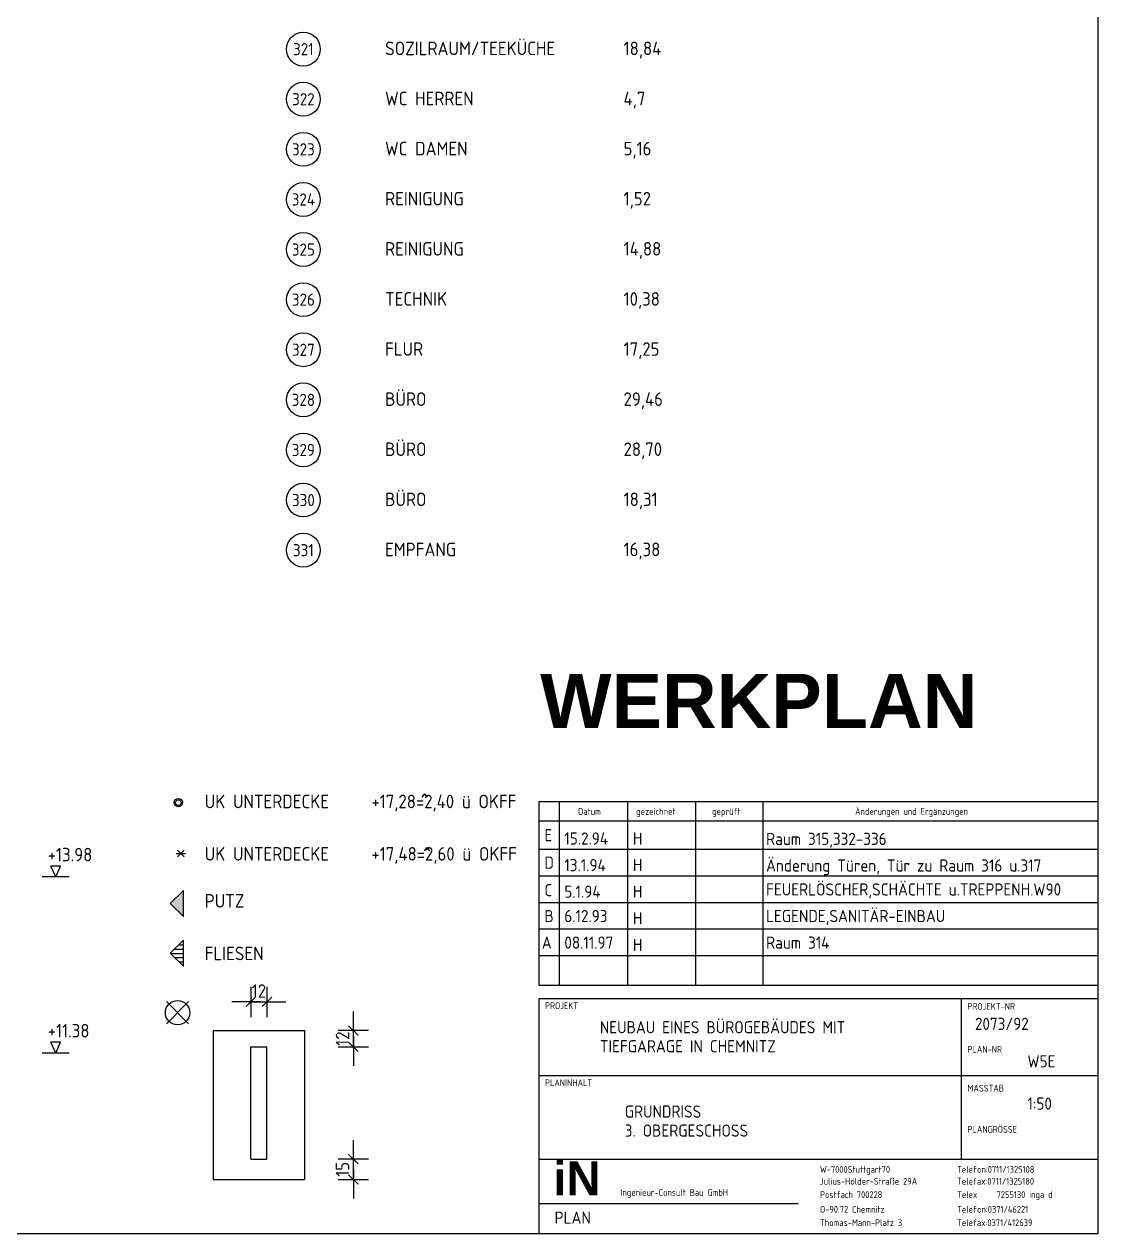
# Model space of a CAD drawing. Header units: metres. Extents: x 1708.2 to 1780.4, y 2407.4 to 2451.7.
# Drawn here: x 1764.53 to 1780.39, y 2407.37 to 2425.24 of the extents above; entities that cross this region are included whole.
import ezdxf
from ezdxf.enums import TextEntityAlignment as Align

# ---------------------------------------------------------------- set-up
doc = ezdxf.new("R2010")
doc.units = ezdxf.units.M
doc.header["$LTSCALE"] = 0.02
doc.header["$MEASUREMENT"] = 0
for name, color, linetype in [('BEM', 7, 'Continuous'), ('RAHMEN', 7, 'Continuous'), ('RAHMEN-TEXT', 7, 'Continuous')]:
    doc.layers.add(name, color=color, linetype=linetype)
doc.styles.add('SIMPLEX', font='isocp.shx')
doc.styles.add('SS', font='swissbo.ttf', dxfattribs={"height": 0.12})
doc.dimstyles.new('SIMPLEX 1', dxfattribs={"dimscale": 2, "dimtxt": 0.1, "dimasz": 0.07, "dimexe": 0.05, "dimexo": 0.05, "dimgap": 0.03, "dimtad": 1, "dimzin": 0, "dimdsep": 46, "dimtxsty": 'SIMPLEX', "dimblk": 'MCAD', "dimcen": 0.05, "dimdle": 0.05, "dimse1": 1, "dimse2": 1, "dimadec": 0, "dimazin": 0, "dimtfac": 1, "dimtix": 1, "dimtmove": 2, "dimatfit": 3, "dimfxl": 1, "dimtolj": 1, "dimtzin": 0, "dimarcsym": 1})

# ---------------------------------------------------------------- blocks, each defined once
blk = doc.blocks.new('MCAD')
at = {"color": 0}
for p, q in [((0, 1.6), (0, -1.6)), ((1.07, 0), (-1.07, 0)), ((0.5, 0.5), (-0.5, -0.5))]:
    blk.add_line(p, q, dxfattribs=at)
blk = doc.blocks.new('*D393')
at = {"layer": 'BEM', "color": 0, "lineweight": -2, "transparency": 16777216}
for p, q in [((1767.738, 2410.798), (1767.598, 2410.798)), ((1767.878, 2410.798), (1768.118, 2410.798)), ((1768.258, 2410.798), (1768.398, 2410.798))]:
    blk.add_line(p, q, dxfattribs=at)
at = {"layer": 'Defpoints', "color": 0, "transparency": 16777216}
for p in [(1768.118, 2410.798), (1767.878, 2410.135), (1768.118, 2410.135)]:
    blk.add_point(p, dxfattribs=at)
at = {"layer": 'BEM', "color": 0, "lineweight": -2, "transparency": 16777216, "xscale": 0.14, "yscale": 0.14, "zscale": 0.14}
blk.add_blockref('MCAD', (1767.878, 2410.798), dxfattribs=at)
at = {"layer": 'BEM', "color": 0, "lineweight": -2, "transparency": 16777216, "xscale": 0.14, "yscale": 0.14, "zscale": 0.14, "rotation": 180}
blk.add_blockref('MCAD', (1768.118, 2410.798), dxfattribs=at)
at = {"layer": 'BEM', "color": 0, "transparency": 16777216, "insert": (1767.998, 2410.958), "char_height": 0.2, "attachment_point": 5, "style": 'SIMPLEX'}
blk.add_mtext('\\A1;12', dxfattribs=at)
blk = doc.blocks.new('*D394')
at = {"layer": 'BEM', "color": 0, "lineweight": -2, "transparency": 16777216}
for p, q in [((1769.393, 2410.515), (1769.393, 2410.655)), ((1769.393, 2410.135), (1769.393, 2410.375)), ((1769.393, 2409.995), (1769.393, 2409.855))]:
    blk.add_line(p, q, dxfattribs=at)
at = {"layer": 'Defpoints', "color": 0, "transparency": 16777216}
for p in [(1768.673, 2410.375), (1769.393, 2410.375), (1768.118, 2410.135)]:
    blk.add_point(p, dxfattribs=at)
at = {"layer": 'BEM', "color": 0, "lineweight": -2, "transparency": 16777216, "xscale": 0.14, "yscale": 0.14, "zscale": 0.14}
for p, rotation in [((1769.393, 2410.375), 270), ((1769.393, 2410.135), 90)]:
    blk.add_blockref('MCAD', p, dxfattribs=dict(at, rotation=rotation))
at = {"layer": 'BEM', "color": 0, "transparency": 16777216, "insert": (1769.233, 2410.255), "char_height": 0.2, "attachment_point": 5, "rotation": 90, "style": 'SIMPLEX'}
blk.add_mtext('\\A1;12', dxfattribs=at)
blk = doc.blocks.new('*D395')
at = {"layer": 'BEM', "color": 0, "lineweight": -2, "transparency": 16777216}
for p, q in [((1769.393, 2408.615), (1769.393, 2408.755)), ((1769.393, 2408.175), (1769.393, 2408.475)), ((1769.393, 2408.035), (1769.393, 2407.895))]:
    blk.add_line(p, q, dxfattribs=at)
at = {"layer": 'Defpoints', "color": 0, "transparency": 16777216}
for p in [(1768.118, 2408.475), (1769.393, 2408.475), (1768.673, 2408.175)]:
    blk.add_point(p, dxfattribs=at)
at = {"layer": 'BEM', "color": 0, "lineweight": -2, "transparency": 16777216, "xscale": 0.14, "yscale": 0.14, "zscale": 0.14}
for p, rotation in [((1769.393, 2408.475), 270), ((1769.393, 2408.175), 90)]:
    blk.add_blockref('MCAD', p, dxfattribs=dict(at, rotation=rotation))
at = {"layer": 'BEM', "color": 0, "transparency": 16777216, "insert": (1769.233, 2408.325), "char_height": 0.2, "attachment_point": 5, "rotation": 90, "style": 'SIMPLEX'}
blk.add_mtext('\\A1;15', dxfattribs=at)

msp = doc.modelspace()

# ---------------------------------------------------------------- hatches: boundary and pattern name
at = {"layer": 'RAHMEN-TEXT'}
h = msp.add_hatch(color=256, dxfattribs=at)
h.dxf.hatch_style = 1
h.paths.add_polyline_path([(1766.88429, 2412.33671), (1766.7935, 2412.35384), (1766.76397, 2412.32465), (1766.76397, 2412.17632), (1766.88429, 2412.05735)])
h.paths.add_polyline_path([(1766.88429, 2412.44362), (1766.7935, 2412.35384), (1766.88429, 2412.33671)])
h.paths.add_polyline_path([(1766.76397, 2412.32465), (1766.68897, 2412.25048), (1766.76397, 2412.17632)])
h = msp.add_hatch(dxfattribs=at)
h.set_pattern_fill('ANSI31', color=256, scale=0.5, angle=135)
h.set_pattern_definition([(180, (1.850766, -1.98601), (-7e-18, -0.0625), [])])
h.paths.add_polyline_path([(1766.88429, 2411.60401), (1766.7935, 2411.62115), (1766.76397, 2411.59195), (1766.76397, 2411.44363), (1766.88429, 2411.32466)])
h.paths.add_polyline_path([(1766.88429, 2411.71093), (1766.7935, 2411.62115), (1766.88429, 2411.60401)])
h.paths.add_polyline_path([(1766.76397, 2411.59195), (1766.68897, 2411.51779), (1766.76397, 2411.44363)])

# ---------------------------------------------------------------- linework, layer by layer
at = {"layer": 'RAHMEN'}
msp.add_lwpolyline([(1780.38595, 2407.37329), (1708.20146, 2407.37329), (1708.20146, 2451.67184), (1780.38595, 2451.67184)], close=True, dxfattribs=at)
at = {"layer": 'RAHMEN-TEXT'}
for p, q in [((1770.4112, 2413.82327), (1770.45035, 2413.87256)), ((1770.48949, 2413.82327), (1770.45035, 2413.87256)), ((1772.43102, 2413.75937), (1772.43102, 2411.04036)), ((1773.44353, 2413.75937), (1773.44353, 2411.04036)), ((1774.44607, 2413.75937), (1774.44607, 2411.04036)), ((1775.43863, 2413.75937), (1775.43863, 2411.04036)), ((1772.1355, 2413.47303), (1780.38595, 2413.47303)), ((1770.4438, 2413.02681), (1770.48294, 2413.0761)), ((1770.52209, 2413.02681), (1770.48294, 2413.0761)), ((1772.1355, 2413.05237), (1780.38595, 2413.05237)), ((1766.77444, 2412.99079), (1766.91362, 2412.99079)), ((1766.79482, 2412.94158), (1766.89323, 2413.03999)), ((1766.89323, 2412.94158), (1766.79482, 2413.03999)), ((1765.06946, 2412.80311), (1764.92497, 2412.80311)), ((1764.99721, 2412.64299), (1764.92497, 2412.80311)), ((1764.99721, 2412.64299), (1765.06946, 2412.80311)), ((1765.19721, 2412.64299), (1764.79721, 2412.64299)), ((1772.1355, 2412.65975), (1780.38595, 2412.65975)), ((1766.68897, 2412.25048), (1766.88429, 2412.44362)), ((1766.88429, 2412.05735), (1766.88429, 2412.44362)), ((1766.68897, 2412.25048), (1766.88429, 2412.05735)), ((1772.1355, 2412.26714), (1780.38595, 2412.26714)), ((1772.1355, 2411.87452), (1780.38595, 2411.87452)), ((1766.68897, 2411.51779), (1766.88429, 2411.71093)), ((1766.88429, 2411.32466), (1766.88429, 2411.71093)), ((1766.68897, 2411.51779), (1766.88429, 2411.32466)), ((1772.1355, 2411.4819), (1780.38595, 2411.4819)), ((1766.63307, 2410.80333), (1766.96074, 2410.47566)), ((1766.96074, 2410.80333), (1766.63307, 2410.47566)), ((1778.37467, 2408.47584), (1778.37467, 2410.84991)), ((1767.32251, 2410.37461), (1767.32251, 2408.17461)), ((1767.32251, 2410.37461), (1768.67251, 2410.37461)), ((1768.67251, 2410.37461), (1768.67251, 2408.17461)), ((1765.06946, 2410.20311), (1764.92497, 2410.20311)), ((1764.99721, 2410.04299), (1764.92497, 2410.20311)), ((1764.99721, 2410.04299), (1765.06946, 2410.20311)), ((1765.19721, 2410.04299), (1764.79721, 2410.04299)), ((1767.87751, 2410.13461), (1768.11751, 2410.13461)), ((1767.87751, 2408.47461), (1767.87751, 2410.13461)), ((1768.11751, 2408.47461), (1768.11751, 2410.13461)), ((1772.1355, 2409.71215), (1780.38595, 2409.71215)), ((1767.87751, 2408.47461), (1768.11751, 2408.47461)), ((1772.1355, 2408.47584), (1780.38595, 2408.47584)), ((1767.32251, 2408.17461), (1768.67251, 2408.17461)), ((1775.9615, 2407.81348), (1772.1355, 2407.81348))]:
    msp.add_line(p, q, dxfattribs=at)
for points in [[(1772.1355, 2413.75937), (1780.38595, 2413.75937), (1780.38595, 2411.04036), (1772.1355, 2411.04036)], [(1772.1355, 2410.84991), (1780.38595, 2410.84991), (1780.38595, 2407.37329), (1772.1355, 2407.37329)]]:
    msp.add_lwpolyline(points, close=True, dxfattribs=at)
for centre, radius in [((1768.65494, 2424.86775), 0.25), ((1768.65494, 2424.12785), 0.25), ((1768.65494, 2423.38796), 0.25), ((1768.65494, 2422.64806), 0.25), ((1768.65494, 2421.90817), 0.25), ((1768.65494, 2421.16827), 0.25), ((1768.65494, 2420.42838), 0.25), ((1768.65494, 2419.68848), 0.25), ((1768.65494, 2418.94859), 0.25), ((1768.65494, 2418.20869), 0.25), ((1768.65494, 2417.4688), 0.25), ((1766.80853, 2413.74051), 0.06219), ((1766.80853, 2413.74051), 0.04077), ((1766.7969, 2410.6395), 0.18)]:
    msp.add_circle(centre, radius, dxfattribs=at)

# ---------------------------------------------------------------- texts
for s, height, style, p in [('SOZILRAUM/TEEKÜCHE', 0.2, 'SIMPLEX', (1769.8615, 2424.77827)), ('18,84', 0.2, 'SIMPLEX', (1773.38285, 2424.77827)), ('WC HERREN', 0.2, 'SIMPLEX', (1769.8615, 2424.03837)), ('4,7', 0.2, 'SIMPLEX', (1773.38285, 2424.03837)), ('WC DAMEN', 0.2, 'SIMPLEX', (1769.8615, 2423.29848)), ('5,16', 0.2, 'SIMPLEX', (1773.38285, 2423.29848)), ('REINIGUNG', 0.2, 'SIMPLEX', (1769.8615, 2422.55858)), ('1,52', 0.2, 'SIMPLEX', (1773.38285, 2422.55858)), ('REINIGUNG', 0.2, 'SIMPLEX', (1769.8615, 2421.81869)), ('14,88', 0.2, 'SIMPLEX', (1773.38285, 2421.81869)), ('TECHNIK', 0.2, 'SIMPLEX', (1769.8615, 2421.07879)), ('10,38', 0.2, 'SIMPLEX', (1773.38285, 2421.07879)), ('FLUR', 0.2, 'SIMPLEX', (1769.8615, 2420.3389)), ('17,25', 0.2, 'SIMPLEX', (1773.38285, 2420.3389)), ('BÜRO', 0.2, 'SIMPLEX', (1769.8615, 2419.599)), ('29,46', 0.2, 'SIMPLEX', (1773.38285, 2419.599)), ('BÜRO', 0.2, 'SIMPLEX', (1769.8615, 2418.85911)), ('28,70', 0.2, 'SIMPLEX', (1773.38285, 2418.85911)), ('BÜRO', 0.2, 'SIMPLEX', (1769.8615, 2418.11921)), ('18,31', 0.2, 'SIMPLEX', (1773.38285, 2418.11921)), ('EMPFANG ', 0.2, 'SIMPLEX', (1769.8615, 2417.37931)), ('16,38', 0.2, 'SIMPLEX', (1773.38285, 2417.37931)), ('WERKPLAN', 0.8, 'SS', (1772.15071, 2414.84238)), ('UK UNTERDECKE ', 0.2, 'SIMPLEX', (1767.19779, 2413.6576)), ('+17,28=2,40 ü OKFF', 0.2, 'SIMPLEX', (1769.6593, 2413.6576)), ('Datum', 0.1, 'SIMPLEX', (1772.71111, 2413.5602)), ('gezeichnet', 0.1, 'SIMPLEX', (1773.56915, 2413.5602)), ('geprüft', 0.1, 'SIMPLEX', (1774.69053, 2413.5602)), ('Änderungen und Ergänzungen', 0.1, 'SIMPLEX', (1776.80187, 2413.5602)), ('E', 0.18, 'SIMPLEX', (1772.21464, 2413.16931)), ('15.2.94', 0.18, 'SIMPLEX', (1772.50865, 2413.12046)), ('H', 0.18, 'SIMPLEX', (1773.52116, 2413.12046)), ('Raum 315,332-336', 0.18, 'SIMPLEX', (1775.48761, 2413.11499)), ('+13.98', 0.2, 'SIMPLEX', (1764.87949, 2412.87259)), ('UK UNTERDECKE ', 0.2, 'SIMPLEX', (1767.19779, 2412.88391)), ('+17,48=2,60 ü OKFF', 0.2, 'SIMPLEX', (1769.6593, 2412.88391)), ('D', 0.18, 'SIMPLEX', (1772.21464, 2412.76435)), ('13.1.94', 0.18, 'SIMPLEX', (1772.50865, 2412.72784)), ('H', 0.18, 'SIMPLEX', (1773.52116, 2412.72784)), ('Änderung Türen, Tür zu Raum 316 u.317', 0.18, 'SIMPLEX', (1775.48761, 2412.72237)), ('C', 0.18, 'SIMPLEX', (1772.21464, 2412.35851)), ('5.1.94', 0.18, 'SIMPLEX', (1772.50865, 2412.33523)), ('H', 0.18, 'SIMPLEX', (1773.52116, 2412.33523)), ('FEUERLÖSCHER,SCHÄCHTE u.TREPPENH.W90', 0.18, 'SIMPLEX', (1775.48761, 2412.36857)), ('PUTZ', 0.2, 'SIMPLEX', (1767.19779, 2412.18999)), ('B', 0.18, 'SIMPLEX', (1772.21464, 2411.97538)), ('6.12.93', 0.18, 'SIMPLEX', (1772.50865, 2411.97595)), ('LEGENDE,SANITÄR-EINBAU', 0.18, 'SIMPLEX', (1775.48761, 2411.97595)), ('H', 0.18, 'SIMPLEX', (1773.52116, 2411.94261)), ('FLIESEN', 0.2, 'SIMPLEX', (1767.19779, 2411.4136)), ('A', 0.18, 'SIMPLEX', (1772.17611, 2411.58333)), ('08.11.97', 0.18, 'SIMPLEX', (1772.50865, 2411.58333)), ('H', 0.18, 'SIMPLEX', (1773.52116, 2411.54999)), ('Raum 314', 0.18, 'SIMPLEX', (1775.48761, 2411.58333)), ('PROJEKT', 0.1, 'SIMPLEX', (1772.22223, 2410.69171)), ('PROJEKT-NR', 0.1, 'SIMPLEX', (1778.46183, 2410.68048)), ('NEUBAU EINES BÜROGEBÄUDES MIT', 0.18, 'SIMPLEX', (1773.03327, 2410.33363)), ('2073/92', 0.18, 'SIMPLEX', (1778.5723, 2410.38383)), ('+11.38', 0.2, 'SIMPLEX', (1764.87949, 2410.27259)), ('TIEFGARAGE IN CHEMNITZ', 0.18, 'SIMPLEX', (1773.03327, 2410.05266)), ('PLAN-NR', 0.1, 'SIMPLEX', (1778.46183, 2410.04702)), ('W5E', 0.18, 'SIMPLEX', (1779.34652, 2409.82928)), ('PLANINHALT', 0.1, 'SIMPLEX', (1772.22223, 2409.55395)), ('MASSTAB', 0.1, 'SIMPLEX', (1778.46183, 2409.47348)), ('1:50', 0.18, 'SIMPLEX', (1779.34652, 2409.20626)), ('GRUNDRISS', 0.18, 'SIMPLEX', (1773.40069, 2409.08852)), ('3. OBERGESCHOSS', 0.18, 'SIMPLEX', (1773.40069, 2408.80755)), ('PLANGRÖSSE', 0.1, 'SIMPLEX', (1778.46183, 2408.8657)), ('iN', 0.5, 'SS', (1772.34555, 2407.94308)), ('W-7000Stuttgart70', 0.1, 'SIMPLEX', (1776.28327, 2408.27376)), ('Telefon:0711/1325108', 0.1, 'SIMPLEX', (1778.30769, 2408.27376)), ('Julius-Hölder-Straße 29A', 0.1, 'SIMPLEX', (1776.28327, 2408.09981)), ('Telefax:0711/1325180', 0.1, 'SIMPLEX', (1778.30769, 2408.09981)), ('Ingenieur-Consult Bau GmbH', 0.1, 'SIMPLEX', (1773.33728, 2407.93343)), ('Postfach 700228', 0.1, 'SIMPLEX', (1776.28327, 2407.90213)), ('Telex     7255130 inga d', 0.1, 'SIMPLEX', (1778.30769, 2407.90213)), ('PLAN', 0.18, 'SIMPLEX', (1772.36466, 2407.5225)), ('O-90.72 Chemnitz', 0.1, 'SIMPLEX', (1776.28327, 2407.68469)), ('Telefon:0371/46221', 0.1, 'SIMPLEX', (1778.30769, 2407.68469)), ('Thomas-Mann-Platz 3', 0.1, 'SIMPLEX', (1776.28327, 2407.48701)), ('Telefax:0371/412639', 0.1, 'SIMPLEX', (1778.30769, 2407.48701))]:
    msp.add_text(s, height=height, dxfattribs=dict(at, style=style)).set_placement(p)
at = {"layer": 'RAHMEN-TEXT', "style": 'SIMPLEX'}
for s, p in [('321', (1768.65494, 2424.86775)), ('322', (1768.65494, 2424.12785)), ('323', (1768.65494, 2423.38796)), ('324', (1768.65494, 2422.64806)), ('325', (1768.65494, 2421.90817)), ('326', (1768.65494, 2421.16827)), ('327', (1768.65494, 2420.42838)), ('328', (1768.65494, 2419.68848)), ('329', (1768.65494, 2418.94859)), ('330', (1768.65494, 2418.20869)), ('331', (1768.65494, 2417.4688))]:
    msp.add_text(s, height=0.18, dxfattribs=at).set_placement(p, align=Align.MIDDLE)

# ---------------------------------------------------------------- dimensions: what is measured, and where the dimension line sits
at = {"layer": 'BEM'}
dim = msp.add_linear_dim(base=(1768.11751, 2410.79798), p1=(1767.87751, 2410.13461), p2=(1768.11751, 2410.13461), dimstyle='SIMPLEX 1', override={"dimdec": 0, "dimlfac": 50}, dxfattribs=at)
dim.commit()
dim.dimension.update_dxf_attribs({"geometry": '*D393', "text_midpoint": (1767.99751, 2410.958)})
for base, p1, p2, picture, middle in [((1769.39314, 2410.37461), (1768.11751, 2410.13461), (1768.67251, 2410.37461), '*D394', (1769.23312, 2410.25461)), ((1769.39325, 2408.47461), (1768.67251, 2408.17461), (1768.11751, 2408.47461), '*D395', (1769.23325, 2408.32461))]:
    dim = msp.add_linear_dim(base=base, p1=p1, p2=p2, angle=90, dimstyle='SIMPLEX 1', override={"dimdec": 0, "dimlfac": 50}, dxfattribs=at)
    dim.commit()
    dim.dimension.update_dxf_attribs({"geometry": picture, "text_midpoint": middle})

doc.saveas('drawing.dxf')
